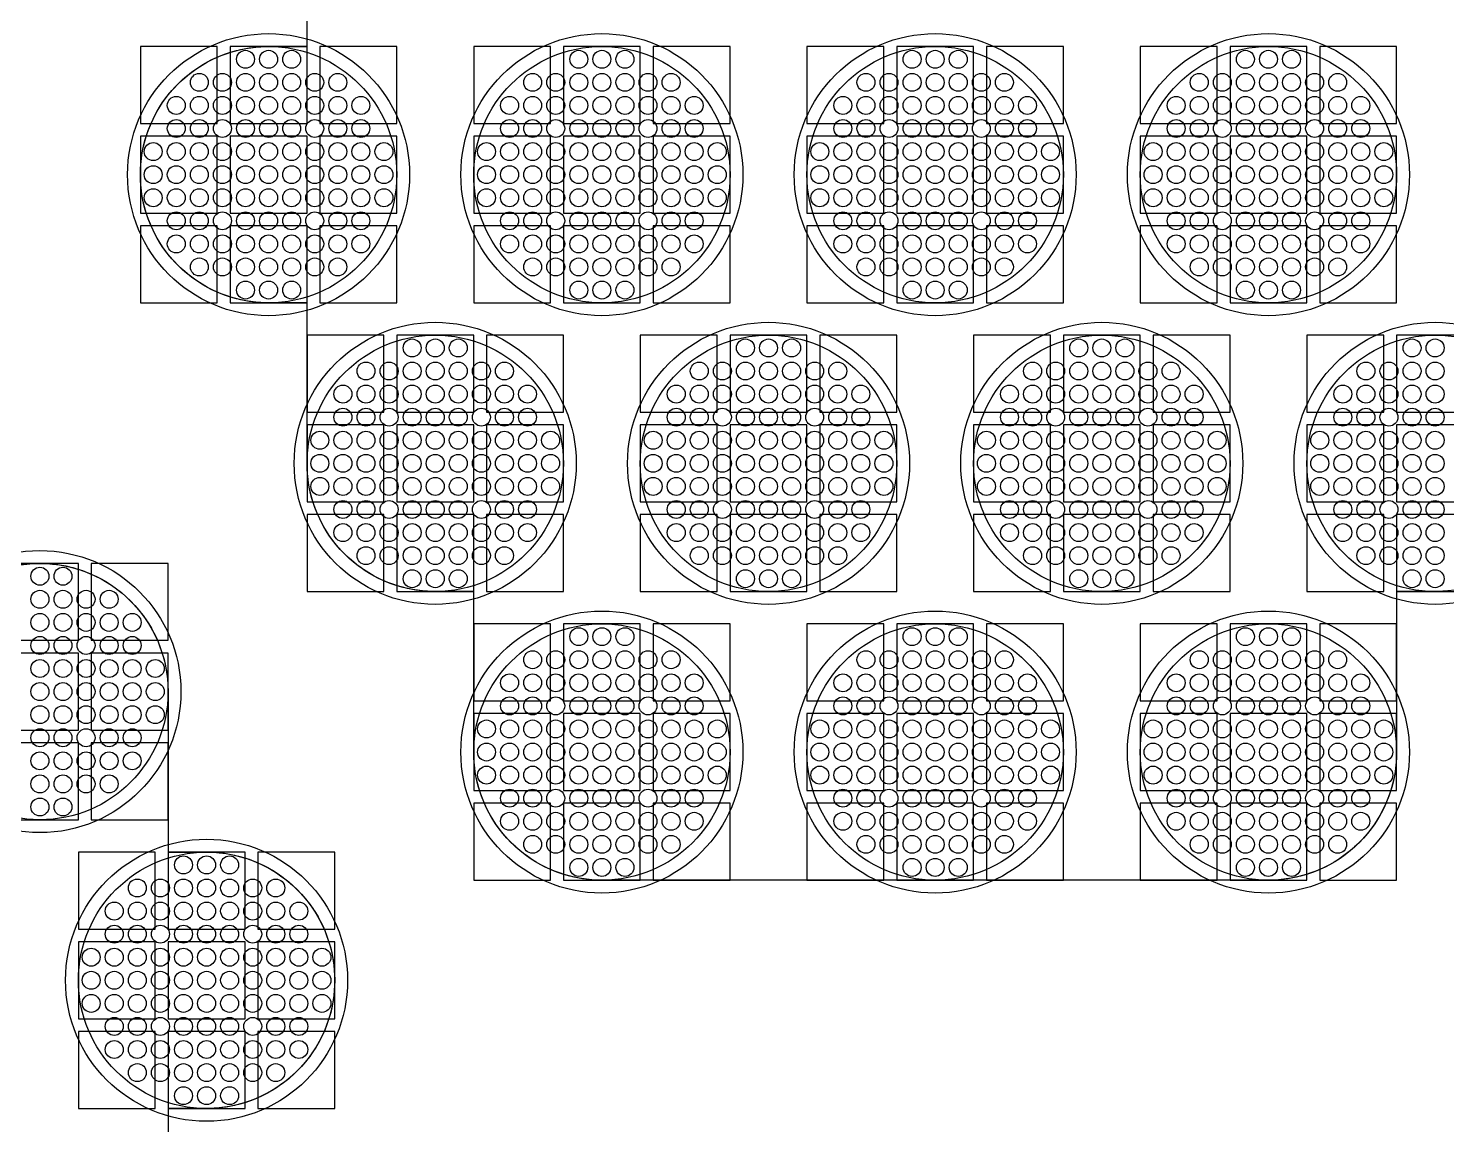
# Model space of a CAD drawing. Extents: x -49 to 54, y -38 to 38.
# Drawn here: x -17.14 to -11.61, y -30.41 to -26.14 of the extents above; entities that cross this region are included whole.
import ezdxf

# ---------------------------------------------------------------- set-up
doc = ezdxf.new("R2010")
doc.units = 0
for name, color, linetype in [('BACK_LAYER', 5, 'CONTINUOUS'), ('COND_LAYER_LOWER_ELECTRODE', 6, 'CONTINUOUS'), ('CONDUCTIVE_LAYER_BACK_LAYER', 2, 'CONTINUOUS'), ('EMITTER', 3, 'CONTINUOUS'), ('LOWER_ELECTRODE', 1, 'CONTINUOUS')]:
    doc.layers.add(name, color=color, linetype=linetype)

msp = doc.modelspace()

# ---------------------------------------------------------------- linework, layer by layer
at = {"layer": 'BACK_LAYER'}
for points in [[(-16.7046, -26.5058), (-16.4046, -26.5058), (-16.4046, -26.2058), (-16.7046, -26.2058)], [(-16.3546, -26.5058), (-16.0546, -26.5058), (-16.0546, -26.2058), (-16.3546, -26.2058)], [(-16.0046, -26.5058), (-15.7046, -26.5058), (-15.7046, -26.2058), (-16.0046, -26.2058)], [(-15.4046, -26.5058), (-15.1046, -26.5058), (-15.1046, -26.2058), (-15.4046, -26.2058)], [(-15.0546, -26.5058), (-14.7546, -26.5058), (-14.7546, -26.2058), (-15.0546, -26.2058)], [(-14.7046, -26.5058), (-14.4046, -26.5058), (-14.4046, -26.2058), (-14.7046, -26.2058)], [(-14.1046, -26.5058), (-13.8046, -26.5058), (-13.8046, -26.2058), (-14.1046, -26.2058)], [(-13.7546, -26.5058), (-13.4546, -26.5058), (-13.4546, -26.2058), (-13.7546, -26.2058)], [(-13.4046, -26.5058), (-13.1046, -26.5058), (-13.1046, -26.2058), (-13.4046, -26.2058)], [(-12.8046, -26.5058), (-12.5046, -26.5058), (-12.5046, -26.2058), (-12.8046, -26.2058)], [(-12.4546, -26.5058), (-12.1546, -26.5058), (-12.1546, -26.2058), (-12.4546, -26.2058)], [(-12.1046, -26.5058), (-11.8046, -26.5058), (-11.8046, -26.2058), (-12.1046, -26.2058)], [(-16.7046, -26.8558), (-16.4046, -26.8558), (-16.4046, -26.5558), (-16.7046, -26.5558)], [(-16.3546, -26.8558), (-16.0546, -26.8558), (-16.0546, -26.5558), (-16.3546, -26.5558)], [(-16.0046, -26.8558), (-15.7046, -26.8558), (-15.7046, -26.5558), (-16.0046, -26.5558)], [(-15.4046, -26.8558), (-15.1046, -26.8558), (-15.1046, -26.5558), (-15.4046, -26.5558)], [(-15.0546, -26.8558), (-14.7546, -26.8558), (-14.7546, -26.5558), (-15.0546, -26.5558)], [(-14.7046, -26.8558), (-14.4046, -26.8558), (-14.4046, -26.5558), (-14.7046, -26.5558)], [(-14.1046, -26.8558), (-13.8046, -26.8558), (-13.8046, -26.5558), (-14.1046, -26.5558)], [(-13.7546, -26.8558), (-13.4546, -26.8558), (-13.4546, -26.5558), (-13.7546, -26.5558)], [(-13.4046, -26.8558), (-13.1046, -26.8558), (-13.1046, -26.5558), (-13.4046, -26.5558)], [(-12.8046, -26.8558), (-12.5046, -26.8558), (-12.5046, -26.5558), (-12.8046, -26.5558)], [(-12.4546, -26.8558), (-12.1546, -26.8558), (-12.1546, -26.5558), (-12.4546, -26.5558)], [(-12.1046, -26.8558), (-11.8046, -26.8558), (-11.8046, -26.5558), (-12.1046, -26.5558)], [(-16.7046, -27.2058), (-16.4046, -27.2058), (-16.4046, -26.9058), (-16.7046, -26.9058)], [(-16.3546, -27.2058), (-16.0546, -27.2058), (-16.0546, -26.9058), (-16.3546, -26.9058)], [(-16.0046, -27.2058), (-15.7046, -27.2058), (-15.7046, -26.9058), (-16.0046, -26.9058)], [(-15.4046, -27.2058), (-15.1046, -27.2058), (-15.1046, -26.9058), (-15.4046, -26.9058)], [(-15.0546, -27.2058), (-14.7546, -27.2058), (-14.7546, -26.9058), (-15.0546, -26.9058)], [(-14.7046, -27.2058), (-14.4046, -27.2058), (-14.4046, -26.9058), (-14.7046, -26.9058)], [(-14.1046, -27.2058), (-13.8046, -27.2058), (-13.8046, -26.9058), (-14.1046, -26.9058)], [(-13.7546, -27.2058), (-13.4546, -27.2058), (-13.4546, -26.9058), (-13.7546, -26.9058)], [(-13.4046, -27.2058), (-13.1046, -27.2058), (-13.1046, -26.9058), (-13.4046, -26.9058)], [(-12.8046, -27.2058), (-12.5046, -27.2058), (-12.5046, -26.9058), (-12.8046, -26.9058)], [(-12.4546, -27.2058), (-12.1546, -27.2058), (-12.1546, -26.9058), (-12.4546, -26.9058)], [(-12.1046, -27.2058), (-11.8046, -27.2058), (-11.8046, -26.9058), (-12.1046, -26.9058)], [(-16.0546, -27.6316), (-15.7546, -27.6316), (-15.7546, -27.3316), (-16.0546, -27.3316)], [(-15.7046, -27.6316), (-15.4046, -27.6316), (-15.4046, -27.3316), (-15.7046, -27.3316)], [(-15.3546, -27.6316), (-15.0546, -27.6316), (-15.0546, -27.3316), (-15.3546, -27.3316)], [(-14.7546, -27.6316), (-14.4546, -27.6316), (-14.4546, -27.3316), (-14.7546, -27.3316)], [(-14.4046, -27.6316), (-14.1046, -27.6316), (-14.1046, -27.3316), (-14.4046, -27.3316)], [(-14.0546, -27.6316), (-13.7546, -27.6316), (-13.7546, -27.3316), (-14.0546, -27.3316)], [(-13.4546, -27.6316), (-13.1546, -27.6316), (-13.1546, -27.3316), (-13.4546, -27.3316)], [(-13.1046, -27.6316), (-12.8046, -27.6316), (-12.8046, -27.3316), (-13.1046, -27.3316)], [(-12.7546, -27.6316), (-12.4546, -27.6316), (-12.4546, -27.3316), (-12.7546, -27.3316)], [(-12.1546, -27.6316), (-11.8546, -27.6316), (-11.8546, -27.3316), (-12.1546, -27.3316)], [(-11.8046, -27.6316), (-11.5046, -27.6316), (-11.5046, -27.3316), (-11.8046, -27.3316)], [(-16.0546, -27.9816), (-15.7546, -27.9816), (-15.7546, -27.6816), (-16.0546, -27.6816)], [(-15.7046, -27.9816), (-15.4046, -27.9816), (-15.4046, -27.6816), (-15.7046, -27.6816)], [(-15.3546, -27.9816), (-15.0546, -27.9816), (-15.0546, -27.6816), (-15.3546, -27.6816)], [(-14.7546, -27.9816), (-14.4546, -27.9816), (-14.4546, -27.6816), (-14.7546, -27.6816)], [(-14.4046, -27.9816), (-14.1046, -27.9816), (-14.1046, -27.6816), (-14.4046, -27.6816)], [(-14.0546, -27.9816), (-13.7546, -27.9816), (-13.7546, -27.6816), (-14.0546, -27.6816)], [(-13.4546, -27.9816), (-13.1546, -27.9816), (-13.1546, -27.6816), (-13.4546, -27.6816)], [(-13.1046, -27.9816), (-12.8046, -27.9816), (-12.8046, -27.6816), (-13.1046, -27.6816)], [(-12.7546, -27.9816), (-12.4546, -27.9816), (-12.4546, -27.6816), (-12.7546, -27.6816)], [(-12.1546, -27.9816), (-11.8546, -27.9816), (-11.8546, -27.6816), (-12.1546, -27.6816)], [(-11.8046, -27.9816), (-11.5046, -27.9816), (-11.5046, -27.6816), (-11.8046, -27.6816)], [(-16.0546, -28.3316), (-15.7546, -28.3316), (-15.7546, -28.0316), (-16.0546, -28.0316)], [(-15.7046, -28.3316), (-15.4046, -28.3316), (-15.4046, -28.0316), (-15.7046, -28.0316)], [(-15.3546, -28.3316), (-15.0546, -28.3316), (-15.0546, -28.0316), (-15.3546, -28.0316)], [(-14.7546, -28.3316), (-14.4546, -28.3316), (-14.4546, -28.0316), (-14.7546, -28.0316)], [(-14.4046, -28.3316), (-14.1046, -28.3316), (-14.1046, -28.0316), (-14.4046, -28.0316)], [(-14.0546, -28.3316), (-13.7546, -28.3316), (-13.7546, -28.0316), (-14.0546, -28.0316)], [(-13.4546, -28.3316), (-13.1546, -28.3316), (-13.1546, -28.0316), (-13.4546, -28.0316)], [(-13.1046, -28.3316), (-12.8046, -28.3316), (-12.8046, -28.0316), (-13.1046, -28.0316)], [(-12.7546, -28.3316), (-12.4546, -28.3316), (-12.4546, -28.0316), (-12.7546, -28.0316)], [(-12.1546, -28.3316), (-11.8546, -28.3316), (-11.8546, -28.0316), (-12.1546, -28.0316)], [(-11.8046, -28.3316), (-11.5046, -28.3316), (-11.5046, -28.0316), (-11.8046, -28.0316)], [(-17.2465, -28.5218), (-16.9465, -28.5218), (-16.9465, -28.2218), (-17.2465, -28.2218)], [(-16.8965, -28.5218), (-16.5965, -28.5218), (-16.5965, -28.2218), (-16.8965, -28.2218)], [(-15.4046, -28.7575), (-15.1046, -28.7575), (-15.1046, -28.4575), (-15.4046, -28.4575)], [(-15.0546, -28.7575), (-14.7546, -28.7575), (-14.7546, -28.4575), (-15.0546, -28.4575)], [(-14.7046, -28.7575), (-14.4046, -28.7575), (-14.4046, -28.4575), (-14.7046, -28.4575)], [(-14.1046, -28.7575), (-13.8046, -28.7575), (-13.8046, -28.4575), (-14.1046, -28.4575)], [(-13.7546, -28.7575), (-13.4546, -28.7575), (-13.4546, -28.4575), (-13.7546, -28.4575)], [(-13.4046, -28.7575), (-13.1046, -28.7575), (-13.1046, -28.4575), (-13.4046, -28.4575)], [(-12.8046, -28.7575), (-12.5046, -28.7575), (-12.5046, -28.4575), (-12.8046, -28.4575)], [(-12.4546, -28.7575), (-12.1546, -28.7575), (-12.1546, -28.4575), (-12.4546, -28.4575)], [(-12.1046, -28.7575), (-11.8046, -28.7575), (-11.8046, -28.4575), (-12.1046, -28.4575)], [(-17.2465, -28.8718), (-16.9465, -28.8718), (-16.9465, -28.5718), (-17.2465, -28.5718)], [(-16.8965, -28.8718), (-16.5965, -28.8718), (-16.5965, -28.5718), (-16.8965, -28.5718)], [(-15.4046, -29.1075), (-15.1046, -29.1075), (-15.1046, -28.8075), (-15.4046, -28.8075)], [(-15.0546, -29.1075), (-14.7546, -29.1075), (-14.7546, -28.8075), (-15.0546, -28.8075)], [(-14.7046, -29.1075), (-14.4046, -29.1075), (-14.4046, -28.8075), (-14.7046, -28.8075)], [(-14.1046, -29.1075), (-13.8046, -29.1075), (-13.8046, -28.8075), (-14.1046, -28.8075)], [(-13.7546, -29.1075), (-13.4546, -29.1075), (-13.4546, -28.8075), (-13.7546, -28.8075)], [(-13.4046, -29.1075), (-13.1046, -29.1075), (-13.1046, -28.8075), (-13.4046, -28.8075)], [(-12.8046, -29.1075), (-12.5046, -29.1075), (-12.5046, -28.8075), (-12.8046, -28.8075)], [(-12.4546, -29.1075), (-12.1546, -29.1075), (-12.1546, -28.8075), (-12.4546, -28.8075)], [(-12.1046, -29.1075), (-11.8046, -29.1075), (-11.8046, -28.8075), (-12.1046, -28.8075)], [(-17.2465, -29.2218), (-16.9465, -29.2218), (-16.9465, -28.9218), (-17.2465, -28.9218)], [(-16.8965, -29.2218), (-16.5965, -29.2218), (-16.5965, -28.9218), (-16.8965, -28.9218)], [(-15.4046, -29.4575), (-15.1046, -29.4575), (-15.1046, -29.1575), (-15.4046, -29.1575)], [(-15.0546, -29.4575), (-14.7546, -29.4575), (-14.7546, -29.1575), (-15.0546, -29.1575)], [(-14.7046, -29.4575), (-14.4046, -29.4575), (-14.4046, -29.1575), (-14.7046, -29.1575)], [(-14.1046, -29.4575), (-13.8046, -29.4575), (-13.8046, -29.1575), (-14.1046, -29.1575)], [(-13.7546, -29.4575), (-13.4546, -29.4575), (-13.4546, -29.1575), (-13.7546, -29.1575)], [(-13.4046, -29.4575), (-13.1046, -29.4575), (-13.1046, -29.1575), (-13.4046, -29.1575)], [(-12.8046, -29.4575), (-12.5046, -29.4575), (-12.5046, -29.1575), (-12.8046, -29.1575)], [(-12.4546, -29.4575), (-12.1546, -29.4575), (-12.1546, -29.1575), (-12.4546, -29.1575)], [(-12.1046, -29.4575), (-11.8046, -29.4575), (-11.8046, -29.1575), (-12.1046, -29.1575)], [(-16.9465, -29.6477), (-16.6465, -29.6477), (-16.6465, -29.3477), (-16.9465, -29.3477)], [(-16.5965, -29.6477), (-16.2965, -29.6477), (-16.2965, -29.3477), (-16.5965, -29.3477)], [(-16.2465, -29.6477), (-15.9465, -29.6477), (-15.9465, -29.3477), (-16.2465, -29.3477)], [(-16.9465, -29.9977), (-16.6465, -29.9977), (-16.6465, -29.6977), (-16.9465, -29.6977)], [(-16.5965, -29.9977), (-16.2965, -29.9977), (-16.2965, -29.6977), (-16.5965, -29.6977)], [(-16.2465, -29.9977), (-15.9465, -29.9977), (-15.9465, -29.6977), (-16.2465, -29.6977)], [(-16.9465, -30.3477), (-16.6465, -30.3477), (-16.6465, -30.0477), (-16.9465, -30.0477)], [(-16.5965, -30.3477), (-16.2965, -30.3477), (-16.2965, -30.0477), (-16.5965, -30.0477)], [(-16.2465, -30.3477), (-15.9465, -30.3477), (-15.9465, -30.0477), (-16.2465, -30.0477)]]:
    msp.add_lwpolyline(points, close=True, dxfattribs=at)
at = {"layer": 'COND_LAYER_LOWER_ELECTRODE'}
for centre in [(-16.2046, -26.7058), (-14.9046, -26.7058), (-13.6046, -26.7058), (-12.3046, -26.7058), (-15.5546, -27.8316), (-14.2546, -27.8316), (-12.9546, -27.8316), (-11.6546, -27.8316), (-17.0965, -28.7218), (-14.9046, -28.9575), (-13.6046, -28.9575), (-12.3046, -28.9575), (-16.4465, -29.8477)]:
    msp.add_circle(centre, 0.55, dxfattribs=at)
at = {"layer": 'CONDUCTIVE_LAYER_BACK_LAYER'}
for points in [[(-11.605, -28.3292), (-11.6248, -28.3307), (-11.6447, -28.3315), (-11.8046, -28.3315), (-11.8046, -28.9575), (-11.805, -28.9773), (-11.8062, -28.9972), (-11.8082, -29.017), (-11.811, -29.0367), (-11.8145, -29.0562), (-11.8188, -29.0756), (-11.8239, -29.0949), (-11.8297, -29.1139), (-11.8363, -29.1326), (-11.8437, -29.1511), (-11.8517, -29.1693), (-11.8605, -29.1871), (-11.87, -29.2046), (-11.8802, -29.2217), (-11.891, -29.2383), (-11.9025, -29.2546), (-11.9146, -29.2703), (-11.9274, -29.2856), (-11.9407, -29.3003), (-11.9546, -29.3145), (-11.9691, -29.3281), (-11.9841, -29.3412), (-11.9996, -29.3536), (-12.0156, -29.3654), (-12.032, -29.3766), (-12.0489, -29.3871), (-12.0662, -29.397), (-12.0839, -29.4061), (-12.1019, -29.4145), (-12.1202, -29.4222), (-12.1388, -29.4292), (-12.1577, -29.4354), (-12.1768, -29.4409), (-12.1962, -29.4456), (-12.2156, -29.4495), (-12.2353, -29.4526), (-12.255, -29.455), (-12.2748, -29.4566), (-12.2947, -29.4574), (-14.9146, -29.4574), (-14.9345, -29.4566), (-14.9543, -29.455), (-14.974, -29.4526), (-14.9936, -29.4495), (-15.0131, -29.4456), (-15.0325, -29.4409), (-15.0516, -29.4354), (-15.0705, -29.4292), (-15.0891, -29.4222), (-15.1074, -29.4145), (-15.1254, -29.4061), (-15.1431, -29.397), (-15.1604, -29.3871), (-15.1772, -29.3766), (-15.1937, -29.3654), (-15.2097, -29.3536), (-15.2252, -29.3412), (-15.2402, -29.3281), (-15.2547, -29.3145), (-15.2686, -29.3003), (-15.2819, -29.2856), (-15.2947, -29.2703), (-15.3068, -29.2546), (-15.3183, -29.2383), (-15.3291, -29.2217), (-15.3393, -29.2046), (-15.3488, -29.1871), (-15.3576, -29.1693), (-15.3656, -29.1511), (-15.373, -29.1326), (-15.3796, -29.1139), (-15.3854, -29.0949), (-15.3905, -29.0756), (-15.3948, -29.0562), (-15.3983, -29.0367), (-15.4011, -29.017), (-15.4031, -28.9972), (-15.4043, -28.9773), (-15.4046, -28.9575), (-15.4046, -28.3315), (-15.5646, -28.3315), (-15.5845, -28.3307), (-15.6043, -28.3292), (-15.624, -28.3268), (-15.6436, -28.3236), (-15.6631, -28.3197), (-15.6825, -28.315), (-15.7016, -28.3096), (-15.7205, -28.3033), (-15.7391, -28.2964), (-15.7574, -28.2887), (-15.7754, -28.2802), (-15.7931, -28.2711), (-15.8104, -28.2613), (-15.8272, -28.2508), (-15.8437, -28.2396), (-15.8597, -28.2278), (-15.8752, -28.2154), (-15.8902, -28.2023), (-15.9047, -28.1887), (-15.9186, -28.1745), (-15.9319, -28.1597), (-15.9447, -28.1445), (-15.9568, -28.1287), (-15.9683, -28.1125), (-15.9791, -28.0958), (-15.9893, -28.0788), (-15.9988, -28.0613), (-16.0076, -28.0434), (-16.0156, -28.0253), (-16.023, -28.0068), (-16.0296, -27.988), (-16.0354, -27.969), (-16.0405, -27.9498), (-16.0448, -27.9304), (-16.0483, -27.9108), (-16.0511, -27.8911), (-16.0531, -27.8714), (-16.0543, -27.8515), (-16.0546, -27.8316), (-16.0546, -27.2057), (-16.2146, -27.2057), (-16.2345, -27.2049), (-16.2543, -27.2033), (-16.274, -27.201), (-16.2936, -27.1978), (-16.3131, -27.1939), (-16.3325, -27.1892), (-16.3516, -27.1837), (-16.3705, -27.1775), (-16.3891, -27.1705), (-16.4074, -27.1628), (-16.4254, -27.1544), (-16.4431, -27.1453), (-16.4604, -27.1355), (-16.4772, -27.125), (-16.4937, -27.1138), (-16.5097, -27.102), (-16.5252, -27.0895), (-16.5402, -27.0765), (-16.5547, -27.0628), (-16.5686, -27.0486), (-16.5819, -27.0339), (-16.5947, -27.0187), (-16.6068, -27.0029), (-16.6183, -26.9867), (-16.6291, -26.97), (-16.6393, -26.9529), (-16.6488, -26.9354), (-16.6576, -26.9176), (-16.6656, -26.8994), (-16.673, -26.881), (-16.6796, -26.8622), (-16.6854, -26.8432), (-16.6905, -26.824), (-16.6948, -26.8046), (-16.6983, -26.785), (-16.7011, -26.7653), (-16.7031, -26.7455), (-16.7043, -26.7257), (-16.7046, -26.7058), (-16.7043, -26.6859), (-16.7031, -26.6661), (-16.7011, -26.6463), (-16.6983, -26.6266), (-16.6948, -26.607), (-16.6905, -26.5876), (-16.6854, -26.5684), (-16.6796, -26.5494), (-16.673, -26.5306), (-16.6656, -26.5122), (-16.6576, -26.494), (-16.6488, -26.4761), (-16.6393, -26.4587), (-16.6291, -26.4416), (-16.6183, -26.4249), (-16.6068, -26.4087), (-16.5947, -26.3929), (-16.5819, -26.3777), (-16.5686, -26.3629), (-16.5547, -26.3487), (-16.5402, -26.3351), (-16.5252, -26.3221), (-16.5097, -26.3096), (-16.4937, -26.2978), (-16.4772, -26.2866), (-16.4604, -26.2761), (-16.4431, -26.2663), (-16.4254, -26.2572), (-16.4074, -26.2488), (-16.3891, -26.2411), (-16.3705, -26.2341), (-16.3516, -26.2279), (-16.3325, -26.2224), (-16.3131, -26.2177), (-16.2936, -26.2138), (-16.274, -26.2106), (-16.2543, -26.2083), (-16.2345, -26.2067), (-16.2146, -26.2059), (-16.0546, -26.2059), (-16.0546, -25.58)], [(-17.2465, -28.2219), (-17.0866, -28.2219), (-17.0667, -28.2227), (-17.0469, -28.2243), (-17.0271, -28.2267), (-17.0075, -28.2298), (-16.988, -28.2337), (-16.9687, -28.2384), (-16.9496, -28.2439), (-16.9307, -28.2501), (-16.9121, -28.2571), (-16.8937, -28.2648), (-16.8757, -28.2732), (-16.8581, -28.2823), (-16.8408, -28.2922), (-16.8239, -28.3027), (-16.8075, -28.3138), (-16.7915, -28.3257), (-16.776, -28.3381), (-16.761, -28.3511), (-16.7465, -28.3648), (-16.7326, -28.379), (-16.7192, -28.3937), (-16.7065, -28.409), (-16.6943, -28.4247), (-16.6829, -28.4409), (-16.672, -28.4576), (-16.6618, -28.4747), (-16.6524, -28.4922), (-16.6436, -28.51), (-16.6355, -28.5282), (-16.6282, -28.5467), (-16.6216, -28.5654), (-16.6158, -28.5844), (-16.6107, -28.6036), (-16.6064, -28.6231), (-16.6028, -28.6426), (-16.6001, -28.6623), (-16.5981, -28.6821), (-16.5969, -28.7019), (-16.5965, -28.7218), (-16.5965, -29.3478), (-16.4366, -29.3478), (-16.4167, -29.3485), (-16.3969, -29.3501), (-16.3771, -29.3525), (-16.3575, -29.3556), (-16.338, -29.3596), (-16.3187, -29.3643), (-16.2996, -29.3697), (-16.2807, -29.3759), (-16.2621, -29.3829), (-16.2437, -29.3906), (-16.2257, -29.399), (-16.2081, -29.4082), (-16.1908, -29.418), (-16.1739, -29.4285), (-16.1575, -29.4397), (-16.1415, -29.4515), (-16.126, -29.4639), (-16.111, -29.477), (-16.0965, -29.4906), (-16.0826, -29.5048), (-16.0692, -29.5195), (-16.0565, -29.5348), (-16.0443, -29.5506), (-16.0329, -29.5668), (-16.022, -29.5834), (-16.0118, -29.6005), (-16.0024, -29.618), (-15.9936, -29.6358), (-15.9855, -29.654), (-15.9782, -29.6725), (-15.9716, -29.6913), (-15.9658, -29.7103), (-15.9607, -29.7295), (-15.9564, -29.7489), (-15.9528, -29.7685), (-15.9501, -29.7881), (-15.9481, -29.8079), (-15.9469, -29.8278), (-15.9465, -29.8477), (-15.9469, -29.8675), (-15.9481, -29.8874), (-15.9501, -29.9072), (-15.9528, -29.9269), (-15.9564, -29.9464), (-15.9607, -29.9658), (-15.9658, -29.985), (-15.9716, -30.0041), (-15.9782, -30.0228), (-15.9855, -30.0413), (-15.9936, -30.0595), (-16.0024, -30.0773), (-16.0118, -30.0948), (-16.022, -30.1119), (-16.0329, -30.1285), (-16.0443, -30.1448), (-16.0565, -30.1605), (-16.0692, -30.1758), (-16.0826, -30.1905), (-16.0965, -30.2047), (-16.111, -30.2183), (-16.126, -30.2314), (-16.1415, -30.2438), (-16.1575, -30.2556), (-16.1739, -30.2668), (-16.1908, -30.2773), (-16.2081, -30.2871), (-16.2257, -30.2963), (-16.2437, -30.3047), (-16.2621, -30.3124), (-16.2807, -30.3194), (-16.2996, -30.3256), (-16.3187, -30.331), (-16.338, -30.3357), (-16.3575, -30.3397), (-16.3771, -30.3428), (-16.3969, -30.3452), (-16.4167, -30.3468), (-16.4366, -30.3476), (-16.5965, -30.3476), (-16.5965, -30.9735)]]:
    msp.add_lwpolyline(points, dxfattribs=at)
at = {"layer": 'EMITTER'}
for centre in [(-16.2046, -26.7058), (-14.9046, -26.7058), (-13.6046, -26.7058), (-12.3046, -26.7058), (-15.5546, -27.8316), (-14.2546, -27.8316), (-12.9546, -27.8316), (-11.6546, -27.8316), (-17.0965, -28.7218), (-14.9046, -28.9575), (-13.6046, -28.9575), (-12.3046, -28.9575), (-16.4465, -29.8477)]:
    msp.add_circle(centre, 0.5, dxfattribs=at)
at = {"layer": 'LOWER_ELECTRODE'}
for centre in [(-16.2946, -26.2558), (-16.2046, -26.2558), (-16.1146, -26.2558), (-14.9946, -26.2558), (-14.9046, -26.2558), (-14.8146, -26.2558), (-13.6946, -26.2558), (-13.6046, -26.2558), (-13.5146, -26.2558), (-12.3946, -26.2558), (-12.3046, -26.2558), (-12.2146, -26.2558), (-16.4746, -26.3458), (-16.3846, -26.3458), (-16.2946, -26.3458), (-16.2046, -26.3458), (-16.1146, -26.3458), (-16.0246, -26.3458), (-15.9346, -26.3458), (-15.1746, -26.3458), (-15.0846, -26.3458), (-14.9946, -26.3458), (-14.9046, -26.3458), (-14.8146, -26.3458), (-14.7246, -26.3458), (-14.6346, -26.3458), (-13.8746, -26.3458), (-13.7846, -26.3458), (-13.6946, -26.3458), (-13.6046, -26.3458), (-13.5146, -26.3458), (-13.4246, -26.3458), (-13.3346, -26.3458), (-12.5746, -26.3458), (-12.4846, -26.3458), (-12.3946, -26.3458), (-12.3046, -26.3458), (-12.2146, -26.3458), (-12.1246, -26.3458), (-12.0346, -26.3458), (-16.5646, -26.4358), (-16.4746, -26.4358), (-16.3846, -26.4358), (-16.2946, -26.4358), (-16.2046, -26.4358), (-16.1146, -26.4358), (-16.0246, -26.4358), (-15.9346, -26.4358), (-15.8446, -26.4358), (-15.2646, -26.4358), (-15.1746, -26.4358), (-15.0846, -26.4358), (-14.9946, -26.4358), (-14.9046, -26.4358), (-14.8146, -26.4358), (-14.7246, -26.4358), (-14.6346, -26.4358), (-14.5446, -26.4358), (-13.9646, -26.4358), (-13.8746, -26.4358), (-13.7846, -26.4358), (-13.6946, -26.4358), (-13.6046, -26.4358), (-13.5146, -26.4358), (-13.4246, -26.4358), (-13.3346, -26.4358), (-13.2446, -26.4358), (-12.6646, -26.4358), (-12.5746, -26.4358), (-12.4846, -26.4358), (-12.3946, -26.4358), (-12.3046, -26.4358), (-12.2146, -26.4358), (-12.1246, -26.4358), (-12.0346, -26.4358), (-11.9446, -26.4358), (-16.5646, -26.5258), (-16.4746, -26.5258), (-16.3846, -26.5258), (-16.2946, -26.5258), (-16.2046, -26.5258), (-16.1146, -26.5258), (-16.0246, -26.5258), (-15.9346, -26.5258), (-15.8446, -26.5258), (-15.2646, -26.5258), (-15.1746, -26.5258), (-15.0846, -26.5258), (-14.9946, -26.5258), (-14.9046, -26.5258), (-14.8146, -26.5258), (-14.7246, -26.5258), (-14.6346, -26.5258), (-14.5446, -26.5258), (-13.9646, -26.5258), (-13.8746, -26.5258), (-13.7846, -26.5258), (-13.6946, -26.5258), (-13.6046, -26.5258), (-13.5146, -26.5258), (-13.4246, -26.5258), (-13.3346, -26.5258), (-13.2446, -26.5258), (-12.6646, -26.5258), (-12.5746, -26.5258), (-12.4846, -26.5258), (-12.3946, -26.5258), (-12.3046, -26.5258), (-12.2146, -26.5258), (-12.1246, -26.5258), (-12.0346, -26.5258), (-11.9446, -26.5258), (-16.6546, -26.6158), (-16.5646, -26.6158), (-16.4746, -26.6158), (-16.3846, -26.6158), (-16.2946, -26.6158), (-16.2046, -26.6158), (-16.1146, -26.6158), (-16.0246, -26.6158), (-15.9346, -26.6158), (-15.8446, -26.6158), (-15.7546, -26.6158), (-15.3546, -26.6158), (-15.2646, -26.6158), (-15.1746, -26.6158), (-15.0846, -26.6158), (-14.9946, -26.6158), (-14.9046, -26.6158), (-14.8146, -26.6158), (-14.7246, -26.6158), (-14.6346, -26.6158), (-14.5446, -26.6158), (-14.4546, -26.6158), (-14.0546, -26.6158), (-13.9646, -26.6158), (-13.8746, -26.6158), (-13.7846, -26.6158), (-13.6946, -26.6158), (-13.6046, -26.6158), (-13.5146, -26.6158), (-13.4246, -26.6158), (-13.3346, -26.6158), (-13.2446, -26.6158), (-13.1546, -26.6158), (-12.7546, -26.6158), (-12.6646, -26.6158), (-12.5746, -26.6158), (-12.4846, -26.6158), (-12.3946, -26.6158), (-12.3046, -26.6158), (-12.2146, -26.6158), (-12.1246, -26.6158), (-12.0346, -26.6158), (-11.9446, -26.6158), (-11.8546, -26.6158), (-16.6546, -26.7058), (-16.5646, -26.7058), (-16.4746, -26.7058), (-16.3846, -26.7058), (-16.2946, -26.7058), (-16.2046, -26.7058), (-16.1146, -26.7058), (-16.0246, -26.7058), (-15.9346, -26.7058), (-15.8446, -26.7058), (-15.7546, -26.7058), (-15.3546, -26.7058), (-15.2646, -26.7058), (-15.1746, -26.7058), (-15.0846, -26.7058), (-14.9946, -26.7058), (-14.9046, -26.7058), (-14.8146, -26.7058), (-14.7246, -26.7058), (-14.6346, -26.7058), (-14.5446, -26.7058), (-14.4546, -26.7058), (-14.0546, -26.7058), (-13.9646, -26.7058), (-13.8746, -26.7058), (-13.7846, -26.7058), (-13.6946, -26.7058), (-13.6046, -26.7058), (-13.5146, -26.7058), (-13.4246, -26.7058), (-13.3346, -26.7058), (-13.2446, -26.7058), (-13.1546, -26.7058), (-12.7546, -26.7058), (-12.6646, -26.7058), (-12.5746, -26.7058), (-12.4846, -26.7058), (-12.3946, -26.7058), (-12.3046, -26.7058), (-12.2146, -26.7058), (-12.1246, -26.7058), (-12.0346, -26.7058), (-11.9446, -26.7058), (-11.8546, -26.7058), (-16.6546, -26.7958), (-16.5646, -26.7958), (-16.4746, -26.7958), (-16.3846, -26.7958), (-16.2946, -26.7958), (-16.2046, -26.7958), (-16.1146, -26.7958), (-16.0246, -26.7958), (-15.9346, -26.7958), (-15.8446, -26.7958), (-15.7546, -26.7958), (-15.3546, -26.7958), (-15.2646, -26.7958), (-15.1746, -26.7958), (-15.0846, -26.7958), (-14.9946, -26.7958), (-14.9046, -26.7958), (-14.8146, -26.7958), (-14.7246, -26.7958), (-14.6346, -26.7958), (-14.5446, -26.7958), (-14.4546, -26.7958), (-14.0546, -26.7958), (-13.9646, -26.7958), (-13.8746, -26.7958), (-13.7846, -26.7958), (-13.6946, -26.7958), (-13.6046, -26.7958), (-13.5146, -26.7958), (-13.4246, -26.7958), (-13.3346, -26.7958), (-13.2446, -26.7958), (-13.1546, -26.7958), (-12.7546, -26.7958), (-12.6646, -26.7958), (-12.5746, -26.7958), (-12.4846, -26.7958), (-12.3946, -26.7958), (-12.3046, -26.7958), (-12.2146, -26.7958), (-12.1246, -26.7958), (-12.0346, -26.7958), (-11.9446, -26.7958), (-11.8546, -26.7958), (-16.5646, -26.8858), (-16.4746, -26.8858), (-16.3846, -26.8858), (-16.2946, -26.8858), (-16.2046, -26.8858), (-16.1146, -26.8858), (-16.0246, -26.8858), (-15.9346, -26.8858), (-15.8446, -26.8858), (-15.2646, -26.8858), (-15.1746, -26.8858), (-15.0846, -26.8858), (-14.9946, -26.8858), (-14.9046, -26.8858), (-14.8146, -26.8858), (-14.7246, -26.8858), (-14.6346, -26.8858), (-14.5446, -26.8858), (-13.9646, -26.8858), (-13.8746, -26.8858), (-13.7846, -26.8858), (-13.6946, -26.8858), (-13.6046, -26.8858), (-13.5146, -26.8858), (-13.4246, -26.8858), (-13.3346, -26.8858), (-13.2446, -26.8858), (-12.6646, -26.8858), (-12.5746, -26.8858), (-12.4846, -26.8858), (-12.3946, -26.8858), (-12.3046, -26.8858), (-12.2146, -26.8858), (-12.1246, -26.8858), (-12.0346, -26.8858), (-11.9446, -26.8858), (-16.5646, -26.9758), (-16.4746, -26.9758), (-16.3846, -26.9758), (-16.2946, -26.9758), (-16.2046, -26.9758), (-16.1146, -26.9758), (-16.0246, -26.9758), (-15.9346, -26.9758), (-15.8446, -26.9758), (-15.2646, -26.9758), (-15.1746, -26.9758), (-15.0846, -26.9758), (-14.9946, -26.9758), (-14.9046, -26.9758), (-14.8146, -26.9758), (-14.7246, -26.9758), (-14.6346, -26.9758), (-14.5446, -26.9758), (-13.9646, -26.9758), (-13.8746, -26.9758), (-13.7846, -26.9758), (-13.6946, -26.9758), (-13.6046, -26.9758), (-13.5146, -26.9758), (-13.4246, -26.9758), (-13.3346, -26.9758), (-13.2446, -26.9758), (-12.6646, -26.9758), (-12.5746, -26.9758), (-12.4846, -26.9758), (-12.3946, -26.9758), (-12.3046, -26.9758), (-12.2146, -26.9758), (-12.1246, -26.9758), (-12.0346, -26.9758), (-11.9446, -26.9758), (-16.4746, -27.0658), (-16.3846, -27.0658), (-16.2946, -27.0658), (-16.2046, -27.0658), (-16.1146, -27.0658), (-16.0246, -27.0658), (-15.9346, -27.0658), (-15.1746, -27.0658), (-15.0846, -27.0658), (-14.9946, -27.0658), (-14.9046, -27.0658), (-14.8146, -27.0658), (-14.7246, -27.0658), (-14.6346, -27.0658), (-13.8746, -27.0658), (-13.7846, -27.0658), (-13.6946, -27.0658), (-13.6046, -27.0658), (-13.5146, -27.0658), (-13.4246, -27.0658), (-13.3346, -27.0658), (-12.5746, -27.0658), (-12.4846, -27.0658), (-12.3946, -27.0658), (-12.3046, -27.0658), (-12.2146, -27.0658), (-12.1246, -27.0658), (-12.0346, -27.0658), (-16.2946, -27.1558), (-16.2046, -27.1558), (-16.1146, -27.1558), (-14.9946, -27.1558), (-14.9046, -27.1558), (-14.8146, -27.1558), (-13.6946, -27.1558), (-13.6046, -27.1558), (-13.5146, -27.1558), (-12.3946, -27.1558), (-12.3046, -27.1558), (-12.2146, -27.1558), (-15.6446, -27.3816), (-15.5546, -27.3816), (-15.4646, -27.3816), (-14.3446, -27.3816), (-14.2546, -27.3816), (-14.1646, -27.3816), (-13.0446, -27.3816), (-12.9546, -27.3816), (-12.8646, -27.3816), (-11.7446, -27.3816), (-11.6546, -27.3816), (-15.8246, -27.4716), (-15.7346, -27.4716), (-15.6446, -27.4716), (-15.5546, -27.4716), (-15.4646, -27.4716), (-15.3746, -27.4716), (-15.2846, -27.4716), (-14.5246, -27.4716), (-14.4346, -27.4716), (-14.3446, -27.4716), (-14.2546, -27.4716), (-14.1646, -27.4716), (-14.0746, -27.4716), (-13.9846, -27.4716), (-13.2246, -27.4716), (-13.1346, -27.4716), (-13.0446, -27.4716), (-12.9546, -27.4716), (-12.8646, -27.4716), (-12.7746, -27.4716), (-12.6846, -27.4716), (-11.9246, -27.4716), (-11.8346, -27.4716), (-11.7446, -27.4716), (-11.6546, -27.4716), (-15.9146, -27.5616), (-15.8246, -27.5616), (-15.7346, -27.5616), (-15.6446, -27.5616), (-15.5546, -27.5616), (-15.4646, -27.5616), (-15.3746, -27.5616), (-15.2846, -27.5616), (-15.1946, -27.5616), (-14.6146, -27.5616), (-14.5246, -27.5616), (-14.4346, -27.5616), (-14.3446, -27.5616), (-14.2546, -27.5616), (-14.1646, -27.5616), (-14.0746, -27.5616), (-13.9846, -27.5616), (-13.8946, -27.5616), (-13.3146, -27.5616), (-13.2246, -27.5616), (-13.1346, -27.5616), (-13.0446, -27.5616), (-12.9546, -27.5616), (-12.8646, -27.5616), (-12.7746, -27.5616), (-12.6846, -27.5616), (-12.5946, -27.5616), (-12.0146, -27.5616), (-11.9246, -27.5616), (-11.8346, -27.5616), (-11.7446, -27.5616), (-11.6546, -27.5616), (-15.9146, -27.6516), (-15.8246, -27.6516), (-15.7346, -27.6516), (-15.6446, -27.6516), (-15.5546, -27.6516), (-15.4646, -27.6516), (-15.3746, -27.6516), (-15.2846, -27.6516), (-15.1946, -27.6516), (-14.6146, -27.6516), (-14.5246, -27.6516), (-14.4346, -27.6516), (-14.3446, -27.6516), (-14.2546, -27.6516), (-14.1646, -27.6516), (-14.0746, -27.6516), (-13.9846, -27.6516), (-13.8946, -27.6516), (-13.3146, -27.6516), (-13.2246, -27.6516), (-13.1346, -27.6516), (-13.0446, -27.6516), (-12.9546, -27.6516), (-12.8646, -27.6516), (-12.7746, -27.6516), (-12.6846, -27.6516), (-12.5946, -27.6516), (-12.0146, -27.6516), (-11.9246, -27.6516), (-11.8346, -27.6516), (-11.7446, -27.6516), (-11.6546, -27.6516), (-16.0046, -27.7416), (-15.9146, -27.7416), (-15.8246, -27.7416), (-15.7346, -27.7416), (-15.6446, -27.7416), (-15.5546, -27.7416), (-15.4646, -27.7416), (-15.3746, -27.7416), (-15.2846, -27.7416), (-15.1946, -27.7416), (-15.1046, -27.7416), (-14.7046, -27.7416), (-14.6146, -27.7416), (-14.5246, -27.7416), (-14.4346, -27.7416), (-14.3446, -27.7416), (-14.2546, -27.7416), (-14.1646, -27.7416), (-14.0746, -27.7416), (-13.9846, -27.7416), (-13.8946, -27.7416), (-13.8046, -27.7416), (-13.4046, -27.7416), (-13.3146, -27.7416), (-13.2246, -27.7416), (-13.1346, -27.7416), (-13.0446, -27.7416), (-12.9546, -27.7416), (-12.8646, -27.7416), (-12.7746, -27.7416), (-12.6846, -27.7416), (-12.5946, -27.7416), (-12.5046, -27.7416), (-12.1046, -27.7416), (-12.0146, -27.7416), (-11.9246, -27.7416), (-11.8346, -27.7416), (-11.7446, -27.7416), (-11.6546, -27.7416), (-16.0046, -27.8316), (-15.9146, -27.8316), (-15.8246, -27.8316), (-15.7346, -27.8316), (-15.6446, -27.8316), (-15.5546, -27.8316), (-15.4646, -27.8316), (-15.3746, -27.8316), (-15.2846, -27.8316), (-15.1946, -27.8316), (-15.1046, -27.8316), (-14.7046, -27.8316), (-14.6146, -27.8316), (-14.5246, -27.8316), (-14.4346, -27.8316), (-14.3446, -27.8316), (-14.2546, -27.8316), (-14.1646, -27.8316), (-14.0746, -27.8316), (-13.9846, -27.8316), (-13.8946, -27.8316), (-13.8046, -27.8316), (-13.4046, -27.8316), (-13.3146, -27.8316), (-13.2246, -27.8316), (-13.1346, -27.8316), (-13.0446, -27.8316), (-12.9546, -27.8316), (-12.8646, -27.8316), (-12.7746, -27.8316), (-12.6846, -27.8316), (-12.5946, -27.8316), (-12.5046, -27.8316), (-12.1046, -27.8316), (-12.0146, -27.8316), (-11.9246, -27.8316), (-11.8346, -27.8316), (-11.7446, -27.8316), (-11.6546, -27.8316), (-16.0046, -27.9216), (-15.9146, -27.9216), (-15.8246, -27.9216), (-15.7346, -27.9216), (-15.6446, -27.9216), (-15.5546, -27.9216), (-15.4646, -27.9216), (-15.3746, -27.9216), (-15.2846, -27.9216), (-15.1946, -27.9216), (-15.1046, -27.9216), (-14.7046, -27.9216), (-14.6146, -27.9216), (-14.5246, -27.9216), (-14.4346, -27.9216), (-14.3446, -27.9216), (-14.2546, -27.9216), (-14.1646, -27.9216), (-14.0746, -27.9216), (-13.9846, -27.9216), (-13.8946, -27.9216), (-13.8046, -27.9216), (-13.4046, -27.9216), (-13.3146, -27.9216), (-13.2246, -27.9216), (-13.1346, -27.9216), (-13.0446, -27.9216), (-12.9546, -27.9216), (-12.8646, -27.9216), (-12.7746, -27.9216), (-12.6846, -27.9216), (-12.5946, -27.9216), (-12.5046, -27.9216), (-12.1046, -27.9216), (-12.0146, -27.9216), (-11.9246, -27.9216), (-11.8346, -27.9216), (-11.7446, -27.9216), (-11.6546, -27.9216), (-15.9146, -28.0116), (-15.8246, -28.0116), (-15.7346, -28.0116), (-15.6446, -28.0116), (-15.5546, -28.0116), (-15.4646, -28.0116), (-15.3746, -28.0116), (-15.2846, -28.0116), (-15.1946, -28.0116), (-14.6146, -28.0116), (-14.5246, -28.0116), (-14.4346, -28.0116), (-14.3446, -28.0116), (-14.2546, -28.0116), (-14.1646, -28.0116), (-14.0746, -28.0116), (-13.9846, -28.0116), (-13.8946, -28.0116), (-13.3146, -28.0116), (-13.2246, -28.0116), (-13.1346, -28.0116), (-13.0446, -28.0116), (-12.9546, -28.0116), (-12.8646, -28.0116), (-12.7746, -28.0116), (-12.6846, -28.0116), (-12.5946, -28.0116), (-12.0146, -28.0116), (-11.9246, -28.0116), (-11.8346, -28.0116), (-11.7446, -28.0116), (-11.6546, -28.0116), (-15.9146, -28.1016), (-15.8246, -28.1016), (-15.7346, -28.1016), (-15.6446, -28.1016), (-15.5546, -28.1016), (-15.4646, -28.1016), (-15.3746, -28.1016), (-15.2846, -28.1016), (-15.1946, -28.1016), (-14.6146, -28.1016), (-14.5246, -28.1016), (-14.4346, -28.1016), (-14.3446, -28.1016), (-14.2546, -28.1016), (-14.1646, -28.1016), (-14.0746, -28.1016), (-13.9846, -28.1016), (-13.8946, -28.1016), (-13.3146, -28.1016), (-13.2246, -28.1016), (-13.1346, -28.1016), (-13.0446, -28.1016), (-12.9546, -28.1016), (-12.8646, -28.1016), (-12.7746, -28.1016), (-12.6846, -28.1016), (-12.5946, -28.1016), (-12.0146, -28.1016), (-11.9246, -28.1016), (-11.8346, -28.1016), (-11.7446, -28.1016), (-11.6546, -28.1016), (-15.8246, -28.1916), (-15.7346, -28.1916), (-15.6446, -28.1916), (-15.5546, -28.1916), (-15.4646, -28.1916), (-15.3746, -28.1916), (-15.2846, -28.1916), (-14.5246, -28.1916), (-14.4346, -28.1916), (-14.3446, -28.1916), (-14.2546, -28.1916), (-14.1646, -28.1916), (-14.0746, -28.1916), (-13.9846, -28.1916), (-13.2246, -28.1916), (-13.1346, -28.1916), (-13.0446, -28.1916), (-12.9546, -28.1916), (-12.8646, -28.1916), (-12.7746, -28.1916), (-12.6846, -28.1916), (-11.9246, -28.1916), (-11.8346, -28.1916), (-11.7446, -28.1916), (-11.6546, -28.1916), (-17.0965, -28.2718), (-17.0065, -28.2718), (-15.6446, -28.2816), (-15.5546, -28.2816), (-15.4646, -28.2816), (-14.3446, -28.2816), (-14.2546, -28.2816), (-14.1646, -28.2816), (-13.0446, -28.2816), (-12.9546, -28.2816), (-12.8646, -28.2816), (-11.7446, -28.2816), (-11.6546, -28.2816), (-17.0965, -28.3618), (-17.0065, -28.3618), (-16.9165, -28.3618), (-16.8265, -28.3618), (-17.0965, -28.4518), (-17.0065, -28.4518), (-16.9165, -28.4518), (-16.8265, -28.4518), (-16.7365, -28.4518), (-14.9946, -28.5075), (-14.9046, -28.5075), (-14.8146, -28.5075), (-13.6946, -28.5075), (-13.6046, -28.5075), (-13.5146, -28.5075), (-12.3946, -28.5075), (-12.3046, -28.5075), (-12.2146, -28.5075), (-17.0965, -28.5418), (-17.0065, -28.5418), (-16.9165, -28.5418), (-16.8265, -28.5418), (-16.7365, -28.5418), (-17.0965, -28.6318), (-17.0065, -28.6318), (-16.9165, -28.6318), (-16.8265, -28.6318), (-16.7365, -28.6318), (-16.6465, -28.6318), (-15.1746, -28.5975), (-15.0846, -28.5975), (-14.9946, -28.5975), (-14.9046, -28.5975), (-14.8146, -28.5975), (-14.7246, -28.5975), (-14.6346, -28.5975), (-13.8746, -28.5975), (-13.7846, -28.5975), (-13.6946, -28.5975), (-13.6046, -28.5975), (-13.5146, -28.5975), (-13.4246, -28.5975), (-13.3346, -28.5975), (-12.5746, -28.5975), (-12.4846, -28.5975), (-12.3946, -28.5975), (-12.3046, -28.5975), (-12.2146, -28.5975), (-12.1246, -28.5975), (-12.0346, -28.5975), (-15.2646, -28.6875), (-15.1746, -28.6875), (-15.0846, -28.6875), (-14.9946, -28.6875), (-14.9046, -28.6875), (-14.8146, -28.6875), (-14.7246, -28.6875), (-14.6346, -28.6875), (-14.5446, -28.6875), (-13.9646, -28.6875), (-13.8746, -28.6875), (-13.7846, -28.6875), (-13.6946, -28.6875), (-13.6046, -28.6875), (-13.5146, -28.6875), (-13.4246, -28.6875), (-13.3346, -28.6875), (-13.2446, -28.6875), (-12.6646, -28.6875), (-12.5746, -28.6875), (-12.4846, -28.6875), (-12.3946, -28.6875), (-12.3046, -28.6875), (-12.2146, -28.6875), (-12.1246, -28.6875), (-12.0346, -28.6875), (-11.9446, -28.6875), (-17.0965, -28.7218), (-17.0065, -28.7218), (-16.9165, -28.7218), (-16.8265, -28.7218), (-16.7365, -28.7218), (-16.6465, -28.7218), (-15.2646, -28.7775), (-15.1746, -28.7775), (-15.0846, -28.7775), (-14.9946, -28.7775), (-14.9046, -28.7775), (-14.8146, -28.7775), (-14.7246, -28.7775), (-14.6346, -28.7775), (-14.5446, -28.7775), (-13.9646, -28.7775), (-13.8746, -28.7775), (-13.7846, -28.7775), (-13.6946, -28.7775), (-13.6046, -28.7775), (-13.5146, -28.7775), (-13.4246, -28.7775), (-13.3346, -28.7775), (-13.2446, -28.7775), (-12.6646, -28.7775), (-12.5746, -28.7775), (-12.4846, -28.7775), (-12.3946, -28.7775), (-12.3046, -28.7775), (-12.2146, -28.7775), (-12.1246, -28.7775), (-12.0346, -28.7775), (-11.9446, -28.7775), (-17.0965, -28.8118), (-17.0065, -28.8118), (-16.9165, -28.8118), (-16.8265, -28.8118), (-16.7365, -28.8118), (-16.6465, -28.8118), (-17.0965, -28.9018), (-17.0065, -28.9018), (-16.9165, -28.9018), (-16.8265, -28.9018), (-16.7365, -28.9018), (-15.3546, -28.8675), (-15.2646, -28.8675), (-15.1746, -28.8675), (-15.0846, -28.8675), (-14.9946, -28.8675), (-14.9046, -28.8675), (-14.8146, -28.8675), (-14.7246, -28.8675), (-14.6346, -28.8675), (-14.5446, -28.8675), (-14.4546, -28.8675), (-14.0546, -28.8675), (-13.9646, -28.8675), (-13.8746, -28.8675), (-13.7846, -28.8675), (-13.6946, -28.8675), (-13.6046, -28.8675), (-13.5146, -28.8675), (-13.4246, -28.8675), (-13.3346, -28.8675), (-13.2446, -28.8675), (-13.1546, -28.8675), (-12.7546, -28.8675), (-12.6646, -28.8675), (-12.5746, -28.8675), (-12.4846, -28.8675), (-12.3946, -28.8675), (-12.3046, -28.8675), (-12.2146, -28.8675), (-12.1246, -28.8675), (-12.0346, -28.8675), (-11.9446, -28.8675), (-11.8546, -28.8675), (-15.3546, -28.9575), (-15.2646, -28.9575), (-15.1746, -28.9575), (-15.0846, -28.9575), (-14.9946, -28.9575), (-14.9046, -28.9575), (-14.8146, -28.9575), (-14.7246, -28.9575), (-14.6346, -28.9575), (-14.5446, -28.9575), (-14.4546, -28.9575), (-14.0546, -28.9575), (-13.9646, -28.9575), (-13.8746, -28.9575), (-13.7846, -28.9575), (-13.6946, -28.9575), (-13.6046, -28.9575), (-13.5146, -28.9575), (-13.4246, -28.9575), (-13.3346, -28.9575), (-13.2446, -28.9575), (-13.1546, -28.9575), (-12.7546, -28.9575), (-12.6646, -28.9575), (-12.5746, -28.9575), (-12.4846, -28.9575), (-12.3946, -28.9575), (-12.3046, -28.9575), (-12.2146, -28.9575), (-12.1246, -28.9575), (-12.0346, -28.9575), (-11.9446, -28.9575), (-11.8546, -28.9575), (-17.0965, -28.9918), (-17.0065, -28.9918), (-16.9165, -28.9918), (-16.8265, -28.9918), (-16.7365, -28.9918), (-15.3546, -29.0475), (-15.2646, -29.0475), (-15.1746, -29.0475), (-15.0846, -29.0475), (-14.9946, -29.0475), (-14.9046, -29.0475), (-14.8146, -29.0475), (-14.7246, -29.0475), (-14.6346, -29.0475), (-14.5446, -29.0475), (-14.4546, -29.0475), (-14.0546, -29.0475), (-13.9646, -29.0475), (-13.8746, -29.0475), (-13.7846, -29.0475), (-13.6946, -29.0475), (-13.6046, -29.0475), (-13.5146, -29.0475), (-13.4246, -29.0475), (-13.3346, -29.0475), (-13.2446, -29.0475), (-13.1546, -29.0475), (-12.7546, -29.0475), (-12.6646, -29.0475), (-12.5746, -29.0475), (-12.4846, -29.0475), (-12.3946, -29.0475), (-12.3046, -29.0475), (-12.2146, -29.0475), (-12.1246, -29.0475), (-12.0346, -29.0475), (-11.9446, -29.0475), (-11.8546, -29.0475), (-17.0965, -29.0818), (-17.0065, -29.0818), (-16.9165, -29.0818), (-16.8265, -29.0818), (-17.0965, -29.1718), (-17.0065, -29.1718), (-15.2646, -29.1375), (-15.1746, -29.1375), (-15.0846, -29.1375), (-14.9946, -29.1375), (-14.9046, -29.1375), (-14.8146, -29.1375), (-14.7246, -29.1375), (-14.6346, -29.1375), (-14.5446, -29.1375), (-13.9646, -29.1375), (-13.8746, -29.1375), (-13.7846, -29.1375), (-13.6946, -29.1375), (-13.6046, -29.1375), (-13.5146, -29.1375), (-13.4246, -29.1375), (-13.3346, -29.1375), (-13.2446, -29.1375), (-12.6646, -29.1375), (-12.5746, -29.1375), (-12.4846, -29.1375), (-12.3946, -29.1375), (-12.3046, -29.1375), (-12.2146, -29.1375), (-12.1246, -29.1375), (-12.0346, -29.1375), (-11.9446, -29.1375), (-15.2646, -29.2275), (-15.1746, -29.2275), (-15.0846, -29.2275), (-14.9946, -29.2275), (-14.9046, -29.2275), (-14.8146, -29.2275), (-14.7246, -29.2275), (-14.6346, -29.2275), (-14.5446, -29.2275), (-13.9646, -29.2275), (-13.8746, -29.2275), (-13.7846, -29.2275), (-13.6946, -29.2275), (-13.6046, -29.2275), (-13.5146, -29.2275), (-13.4246, -29.2275), (-13.3346, -29.2275), (-13.2446, -29.2275), (-12.6646, -29.2275), (-12.5746, -29.2275), (-12.4846, -29.2275), (-12.3946, -29.2275), (-12.3046, -29.2275), (-12.2146, -29.2275), (-12.1246, -29.2275), (-12.0346, -29.2275), (-11.9446, -29.2275), (-15.1746, -29.3175), (-15.0846, -29.3175), (-14.9946, -29.3175), (-14.9046, -29.3175), (-14.8146, -29.3175), (-14.7246, -29.3175), (-14.6346, -29.3175), (-13.8746, -29.3175), (-13.7846, -29.3175), (-13.6946, -29.3175), (-13.6046, -29.3175), (-13.5146, -29.3175), (-13.4246, -29.3175), (-13.3346, -29.3175), (-12.5746, -29.3175), (-12.4846, -29.3175), (-12.3946, -29.3175), (-12.3046, -29.3175), (-12.2146, -29.3175), (-12.1246, -29.3175), (-12.0346, -29.3175), (-16.5365, -29.3977), (-16.4465, -29.3977), (-16.3565, -29.3977), (-14.9946, -29.4075), (-14.9046, -29.4075), (-14.8146, -29.4075), (-13.6946, -29.4075), (-13.6046, -29.4075), (-13.5146, -29.4075), (-12.3946, -29.4075), (-12.3046, -29.4075), (-12.2146, -29.4075), (-16.7165, -29.4877), (-16.6265, -29.4877), (-16.5365, -29.4877), (-16.4465, -29.4877), (-16.3565, -29.4877), (-16.2665, -29.4877), (-16.1765, -29.4877), (-16.8065, -29.5777), (-16.7165, -29.5777), (-16.6265, -29.5777), (-16.5365, -29.5777), (-16.4465, -29.5777), (-16.3565, -29.5777), (-16.2665, -29.5777), (-16.1765, -29.5777), (-16.0865, -29.5777), (-16.8065, -29.6677), (-16.7165, -29.6677), (-16.6265, -29.6677), (-16.5365, -29.6677), (-16.4465, -29.6677), (-16.3565, -29.6677), (-16.2665, -29.6677), (-16.1765, -29.6677), (-16.0865, -29.6677), (-16.8965, -29.7577), (-16.8065, -29.7577), (-16.7165, -29.7577), (-16.6265, -29.7577), (-16.5365, -29.7577), (-16.4465, -29.7577), (-16.3565, -29.7577), (-16.2665, -29.7577), (-16.1765, -29.7577), (-16.0865, -29.7577), (-15.9965, -29.7577), (-16.8965, -29.8477), (-16.8065, -29.8477), (-16.7165, -29.8477), (-16.6265, -29.8477), (-16.5365, -29.8477), (-16.4465, -29.8477), (-16.3565, -29.8477), (-16.2665, -29.8477), (-16.1765, -29.8477), (-16.0865, -29.8477), (-15.9965, -29.8477), (-16.8965, -29.9377), (-16.8065, -29.9377), (-16.7165, -29.9377), (-16.6265, -29.9377), (-16.5365, -29.9377), (-16.4465, -29.9377), (-16.3565, -29.9377), (-16.2665, -29.9377), (-16.1765, -29.9377), (-16.0865, -29.9377), (-15.9965, -29.9377), (-16.8065, -30.0277), (-16.7165, -30.0277), (-16.6265, -30.0277), (-16.5365, -30.0277), (-16.4465, -30.0277), (-16.3565, -30.0277), (-16.2665, -30.0277), (-16.1765, -30.0277), (-16.0865, -30.0277), (-16.8065, -30.1177), (-16.7165, -30.1177), (-16.6265, -30.1177), (-16.5365, -30.1177), (-16.4465, -30.1177), (-16.3565, -30.1177), (-16.2665, -30.1177), (-16.1765, -30.1177), (-16.0865, -30.1177), (-16.7165, -30.2077), (-16.6265, -30.2077), (-16.5365, -30.2077), (-16.4465, -30.2077), (-16.3565, -30.2077), (-16.2665, -30.2077), (-16.1765, -30.2077), (-16.5365, -30.2977), (-16.4465, -30.2977), (-16.3565, -30.2977)]:
    msp.add_circle(centre, 0.035, dxfattribs=at)

doc.saveas('drawing.dxf')
